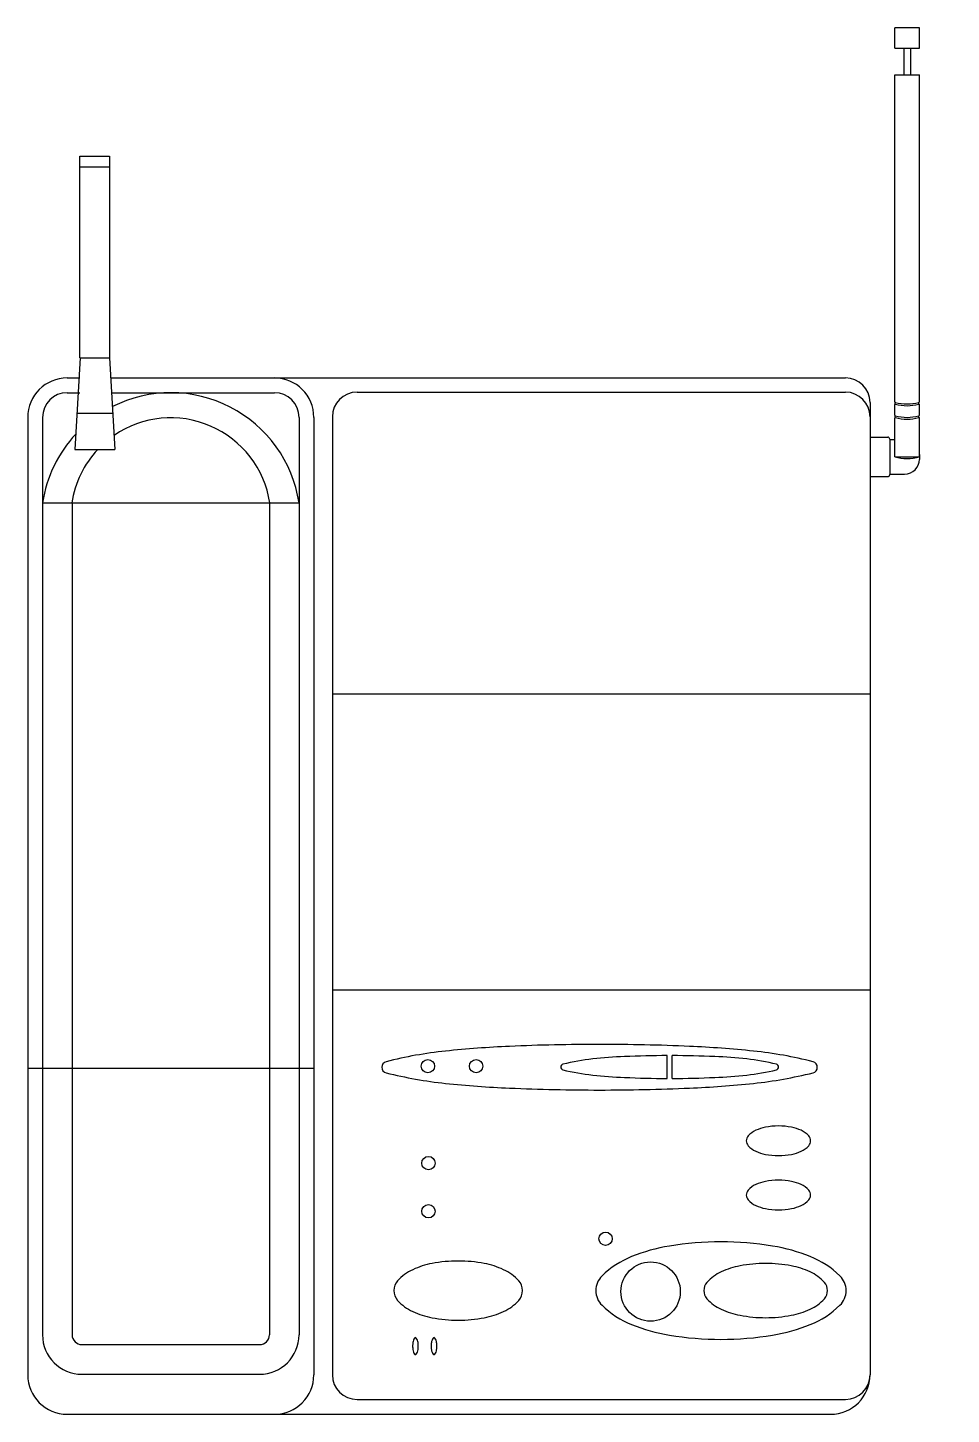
# Model space of a CAD drawing. Header units: millimetres. Extents: x 1288.995 to 1289.182, y 2696.399 to 2696.68.
import ezdxf

# ---------------------------------------------------------------- set-up
doc = ezdxf.new("R2010")
doc.units = ezdxf.units.MM
doc.header["$LTSCALE"] = 10
doc.layers.add('Equipam_audio_vídeo', color=1, linetype='Continuous')

msp = doc.modelspace()

# ---------------------------------------------------------------- linework, layer by layer
at = {"layer": 'Equipam_audio_vídeo'}
for p, q in [((1289.175786679923, 2696.679556266153), (1289.170786679919, 2696.679556266153)), ((1289.170786679919, 2696.675399606647), (1289.170786679919, 2696.679556266153)), ((1289.175786679923, 2696.675399606647), (1289.175786679923, 2696.679556266153)), ((1289.170786679919, 2696.675399606647), (1289.175786679923, 2696.675399606647)), ((1289.17261527574, 2696.675399606647), (1289.17261527574, 2696.670018997243)), ((1289.173958084117, 2696.675399606647), (1289.173958084117, 2696.670018997243)), ((1289.170786679919, 2696.670018997243), (1289.175786679923, 2696.670018997243)), ((1289.170786679919, 2696.60375504988), (1289.170786679919, 2696.670018997243)), ((1289.175786679923, 2696.60375504988), (1289.175786679923, 2696.670018997243)), ((1289.005621155222, 2696.653500790009), (1289.011621155216, 2696.653500790009)), ((1289.005621155222, 2696.61265733858), (1289.005621155222, 2696.653500790009)), ((1289.005621155222, 2696.651380092906), (1289.011621155216, 2696.651380092906)), ((1289.011621155216, 2696.653500790009), (1289.011621155216, 2696.61265733858)), ((1289.005692979881, 2696.61265733858), (1289.004621155218, 2696.59412192284)), ((1289.005621155222, 2696.61265733858), (1289.011621155216, 2696.61265733858)), ((1289.011621155216, 2696.61265733858), (1289.012692979879, 2696.59412192284)), ((1289.003040240939, 2696.608598043421), (1289.005621155222, 2696.608598043421)), ((1289.011855887082, 2696.608598043421), (1289.04504024094, 2696.608598043421)), ((1289.04504024094, 2696.608598043421), (1289.160786679924, 2696.608598043421)), ((1289.003040240939, 2696.605598043421), (1289.005621155222, 2696.605598043421)), ((1289.012029364392, 2696.605598043421), (1289.04504024094, 2696.605598043421)), ((1289.061786679922, 2696.605716806509), (1289.160786679924, 2696.605716806509)), ((1289.165786679928, 2696.603598043424), (1289.165786679928, 2696.596598043423)), ((1289.170897189855, 2696.603291198673), (1289.170897189855, 2696.603648300544)), ((1289.175676170001, 2696.603291198673), (1289.175676170001, 2696.603648300544)), ((1288.995040240937, 2696.600598043423), (1288.995040240937, 2696.406598043424)), ((1288.998040240934, 2696.600598043423), (1288.998040240934, 2696.414704799572)), ((1289.005121367845, 2696.601472161291), (1289.012267946695, 2696.601472161291)), ((1289.050040240945, 2696.600598043423), (1289.050040240945, 2696.414704799572)), ((1289.053040240942, 2696.600598043423), (1289.053040240942, 2696.594900347892)), ((1289.056786679932, 2696.600716806508), (1289.056786679932, 2696.406598043424)), ((1289.170786679919, 2696.601032784205), (1289.170786679919, 2696.603191752499)), ((1289.170897189855, 2696.600568932997), (1289.170897189855, 2696.600926034872)), ((1289.175676170001, 2696.600568932997), (1289.175676170001, 2696.600926034872)), ((1289.175786679923, 2696.601032784205), (1289.175786679923, 2696.603191752499)), ((1289.170786679919, 2696.596098043421), (1289.170786679919, 2696.600469486827)), ((1289.175786679923, 2696.592598043422), (1289.175786679923, 2696.600469486827)), ((1289.053040240942, 2696.594900347892), (1289.053040240942, 2696.406598043424)), ((1289.165786679928, 2696.596598043423), (1289.165786679928, 2696.588598043421)), ((1289.165786679928, 2696.596598043423), (1289.169386679925, 2696.596598043423)), ((1289.169786679929, 2696.596198043422), (1289.169786679929, 2696.596098043421)), ((1289.169786679929, 2696.596098043421), (1289.170786679919, 2696.596098043421)), ((1289.169786679929, 2696.596098043421), (1289.169786679929, 2696.589098043423)), ((1289.170786679919, 2696.592598043422), (1289.170786679919, 2696.596098043421)), ((1289.004621155218, 2696.59412192284), (1289.012692979879, 2696.59412192284)), ((1289.005503634158, 2696.59412192284), (1289.005621155222, 2696.59412192284)), ((1289.170786679919, 2696.592598043422), (1289.175786679923, 2696.592598043422)), ((1289.175786679923, 2696.593098043424), (1289.175786679923, 2696.592098043423)), ((1289.165786679928, 2696.588598043421), (1289.165786679928, 2696.406598043424)), ((1289.165786679928, 2696.588598043421), (1289.169386679925, 2696.588598043421)), ((1289.169786679929, 2696.589098043423), (1289.172786679926, 2696.589098043423)), ((1289.169786679929, 2696.589098043423), (1289.169786679929, 2696.588998043422)), ((1288.998040240934, 2696.583293635525), (1289.050040240945, 2696.583293635525)), ((1289.004040240943, 2696.583293635525), (1289.004040240943, 2696.414704799572)), ((1289.044040240937, 2696.583293635525), (1289.044040240937, 2696.414704799572)), ((1289.056786679932, 2696.544598043423), (1289.165786679928, 2696.544598043423)), ((1289.056786679932, 2696.484598043422), (1289.165786679928, 2696.484598043422)), ((1289.12466837369, 2696.466652404378), (1289.12466837369, 2696.47127454758)), ((1289.125668373679, 2696.466652404378), (1289.125668373679, 2696.47127454758)), ((1288.995040240937, 2696.468704799572), (1289.053040240942, 2696.468704799572)), ((1289.006040240936, 2696.412704799571), (1289.042040240943, 2696.412704799571)), ((1289.006040240936, 2696.40670479957), (1289.042040240943, 2696.40670479957)), ((1289.061786679922, 2696.401598043423), (1289.160786679924, 2696.401598043423)), ((1289.003040240939, 2696.398598043422), (1289.157786679927, 2696.398598043422))]:
    msp.add_line(p, q, dxfattribs=at)
for points in [[(1289.066811508722, 2696.468921600255, 0.3434171872377221), (1289.067687733174, 2696.467796312077, 0.03583379794044807), (1289.079740620888, 2696.465653251454, 0.01524720621209133), (1289.092690402802, 2696.464695339922, 0.01083660477159355), (1289.110954258828, 2696.464299457054, 0.01083660477158614), (1289.129218114854, 2696.464695339922, 0.01524720621209699), (1289.142167896768, 2696.465653251454, 0.03583379794045324), (1289.154220784481, 2696.467796312077, 0.3434171872372797), (1289.155097008933, 2696.468921600255, 0.3434171872368981), (1289.154220784481, 2696.470046888433, 0.03583379794042901), (1289.142167896768, 2696.472189949056, 0.01524720621212858), (1289.129218114854, 2696.473147860589, 0.01083660477160992), (1289.110954258828, 2696.473543743457, 0.01083660477160518), (1289.092690402802, 2696.473147860589, 0.01524720621210587), (1289.079740620888, 2696.472189949056, 0.03583379794045324), (1289.067687733174, 2696.470046888433, 0.3434171872372797)], [(1289.153739232271, 2696.454014417854, 0.1854126407943559), (1289.153356667319, 2696.455010609891, 0.1019830101863115), (1289.151830057623, 2696.456133557928, 0.0607642221349884), (1289.149866242103, 2696.456761686054, 0.0470818600605039), (1289.147220902294, 2696.457011334487, 0.04708186006047954), (1289.144575562485, 2696.456761686054, 0.06076422213497504), (1289.142611746965, 2696.456133557928, 0.1019830101862267), (1289.141085137269, 2696.455010609891, 0.1854126407941835), (1289.140702572317, 2696.454014417854, 0.1854126407940944), (1289.141085137269, 2696.453018225817, 0.1019830101862446), (1289.142611746965, 2696.45189527778, 0.06076422213497527), (1289.144575562485, 2696.451267149655, 0.04708186006047954), (1289.147220902294, 2696.451017501221, 0.04708186006047954), (1289.149866242103, 2696.451267149655, 0.06076422213497549), (1289.151830057623, 2696.45189527778, 0.1019830101862767), (1289.153356667319, 2696.453018225817, 0.1854126407943281)], [(1289.153739232271, 2696.443025338072, 0.1854126407943559), (1289.153356667319, 2696.44402153011, 0.1019830101863115), (1289.151830057623, 2696.445144478146, 0.0607642221349884), (1289.149866242103, 2696.445772606272, 0.0470818600605039), (1289.147220902294, 2696.446022254705, 0.04708186006047954), (1289.144575562485, 2696.445772606272, 0.06076422213497504), (1289.142611746965, 2696.445144478146, 0.1019830101862267), (1289.141085137269, 2696.44402153011, 0.1854126407941835), (1289.140702572317, 2696.443025338072, 0.1854126407940944), (1289.141085137269, 2696.442029146035, 0.1019830101862446), (1289.142611746965, 2696.440906197999, 0.06076422213497527), (1289.144575562485, 2696.440278069873, 0.04708186006047954), (1289.147220902294, 2696.440028421439, 0.04708186006047954), (1289.149866242103, 2696.440278069873, 0.06076422213497549), (1289.151830057623, 2696.440906197999, 0.1019830101862767), (1289.153356667319, 2696.442029146035, 0.1854126407943281)], [(1289.110193043695, 2696.423660906516, 0.2030183978973531), (1289.11145706922, 2696.420676135509, 0.0972933964946711), (1289.117457829685, 2696.416781953668, 0.05428473356248828), (1289.125100388692, 2696.414640492741, 0.04120656682964756), (1289.13556785115, 2696.413776369093, 0.04120656682959078), (1289.146035313608, 2696.414640492741, 0.0542847335625454), (1289.153677872615, 2696.416781953668, 0.09729339649474895), (1289.15967863308, 2696.420676135509, 0.2030183978972562), (1289.160942658606, 2696.423660906516, 0.2030183978972569), (1289.15967863308, 2696.426645677522, 0.09729339649474547), (1289.153677872615, 2696.430539859364, 0.05428473356254623), (1289.146035313608, 2696.432681320291, 0.04120656682959078), (1289.13556785115, 2696.433545443939, 0.04120656682949923), (1289.125100388692, 2696.432681320291, 0.05428473356264019), (1289.117457829685, 2696.430539859364, 0.09729339649471555), (1289.11145706922, 2696.426645677522, 0.20301839789729)], [(1289.09533285714, 2696.423660906516, 0.1854126407943559), (1289.094567727235, 2696.425653290591, 0.1019830101863115), (1289.091514507843, 2696.427899186664, 0.0607642221349884), (1289.087586876803, 2696.429155442915, 0.0470818600605039), (1289.082296197186, 2696.429654739782, 0.04708186006047954), (1289.077005517568, 2696.429155442915, 0.06076422213497504), (1289.073077886528, 2696.427899186664, 0.1019830101862267), (1289.070024667136, 2696.425653290591, 0.1854126407941835), (1289.069259537231, 2696.423660906516, 0.1854126407940944), (1289.070024667136, 2696.421668522441, 0.1019830101862446), (1289.073077886528, 2696.419422626368, 0.06076422213497527), (1289.077005517568, 2696.418166370117, 0.04708186006047954), (1289.082296197186, 2696.41766707325, 0.04708186006047954), (1289.087586876803, 2696.418166370117, 0.06076422213497549), (1289.091514507843, 2696.419422626368, 0.1019830101862767), (1289.094567727235, 2696.421668522441, 0.1854126407943281)], [(1289.157158992354, 2696.423660906516, 0.1854126407942291), (1289.15652238527, 2696.42531861955, 0.1019830101863083), (1289.153631777411, 2696.427444901354, 0.06076422213492074), (1289.149819472189, 2696.428664270541, 0.04708186006055914), (1289.144622332399, 2696.429154739782, 0.04708186006045326), (1289.139425192609, 2696.428664270541, 0.06076422213506991), (1289.135612887387, 2696.427444901354, 0.1019830101860584), (1289.132722279528, 2696.42531861955, 0.1854126407944363), (1289.132085672445, 2696.423660906516, 0.1854126407945504), (1289.132722279528, 2696.422003193481, 0.1019830101860709), (1289.135612887387, 2696.419876911677, 0.06076422213491996), (1289.139425192609, 2696.418657542491, 0.0470818600605265), (1289.144622332399, 2696.41816707325, 0.0470818600605265), (1289.149819472189, 2696.418657542491, 0.06076422213489008), (1289.153631777411, 2696.419876911677, 0.1019830101863143), (1289.15652238527, 2696.422003193481, 0.1854126407942574)], [(1289.073634929457, 2696.414128157319, 0.2270796932152438), (1289.07345836434, 2696.414043608856, 0.08920373965442521), (1289.073229484489, 2696.413624335892, 0.04616955567954501), (1289.073109960336, 2696.41311265751, 0.03431445205674259), (1289.073061543685, 2696.41240800337, 0.03431445205593965), (1289.073109960336, 2696.411703349231, 0.0461695556799184), (1289.073229484489, 2696.411191670848, 0.0892037396534537), (1289.07345836434, 2696.410772397884, 0.2270796932164107), (1289.073634929457, 2696.410687849422, 0.2270796932142136), (1289.073811494575, 2696.410772397884, 0.08920373965360269), (1289.074040374425, 2696.411191670848, 0.04616955567843128), (1289.074159898579, 2696.411703349231, 0.03431445205604986), (1289.07420831523, 2696.41240800337, 0.03431445205622246), (1289.074159898579, 2696.41311265751, 0.04616955567920102), (1289.074040374425, 2696.413624335892, 0.08920373965465062), (1289.073811494575, 2696.414043608856, 0.2270796932163196)], [(1289.077397426546, 2696.414128157319, 0.2270796932152438), (1289.077220861429, 2696.414043608856, 0.08920373965442521), (1289.076991981578, 2696.413624335892, 0.04616955567954501), (1289.076872457425, 2696.41311265751, 0.03431445205674259), (1289.076824040774, 2696.41240800337, 0.03431445205593965), (1289.076872457425, 2696.411703349231, 0.0461695556799184), (1289.076991981578, 2696.411191670848, 0.0892037396534537), (1289.077220861429, 2696.410772397884, 0.2270796932164107), (1289.077397426546, 2696.410687849422, 0.2270796932142136), (1289.077573991664, 2696.410772397884, 0.08920373965360269), (1289.077802871514, 2696.411191670848, 0.04616955567843128), (1289.077922395668, 2696.411703349231, 0.03431445205604986), (1289.077970812319, 2696.41240800337, 0.03431445205622246), (1289.077922395668, 2696.41311265751, 0.04616955567920102), (1289.077802871514, 2696.413624335892, 0.08920373965465062), (1289.077573991664, 2696.414043608856, 0.2270796932163196)]]:
    msp.add_lwpolyline(points, format="xyb", close=True, dxfattribs=at)
for points in [[(1289.124668373683, 2696.471273954451, 0.01024341121349699), (1289.11603644567, 2696.471076606144, 0.01524720621210587), (1289.109561554713, 2696.470597650378, 0.03583379794045324), (1289.103535110856, 2696.469526120067, 0.3434171872372797), (1289.10309699863, 2696.468963475977, 0.3434171872377221)], [(1289.125668373683, 2696.466652997505, 0.01024341121346611), (1289.134300301696, 2696.466850345811, 0.01524720621209699), (1289.140775192653, 2696.467329301577, 0.03583379794045324), (1289.14680163651, 2696.468400831889, 0.3434171872372797), (1289.147239748736, 2696.468963475977, 0.3434171872368981), (1289.14680163651, 2696.469526120067, 0.03583379794042901), (1289.140775192653, 2696.470597650378, 0.01524720621212858), (1289.134300301696, 2696.471076606144, 0.01024341121348866), (1289.125668373683, 2696.471273954451, 0.01083660477160518)], [(1289.10309699863, 2696.468963475977, 0.3434171872377221), (1289.103535110856, 2696.468400831889, 0.03583379794044807), (1289.109561554713, 2696.467329301577, 0.01524720621209133), (1289.11603644567, 2696.466850345811, 0.01024341121348594), (1289.124668373683, 2696.466652997505, 0.01083660477158614)]]:
    msp.add_lwpolyline(points, format="xyb", dxfattribs=at)
for centre, radius in [((1289.076155048395, 2696.469137706608), 0.0013524475585589), ((1289.085922706748, 2696.469137706608), 0.0013524475585589), ((1289.076271264399, 2696.449498704587), 0.0013524475585589), ((1289.076271264399, 2696.439731046233), 0.0013524475585589), ((1289.112180860866, 2696.434168314888), 0.0013524475585589), ((1289.121304782347, 2696.423458215897), 0.006015036604594737)]:
    msp.add_circle(centre, radius, dxfattribs=at)
for centre, radius, start, end in [((1289.173286679921, 2696.611931170413), 0.008962970012128202, 254.6441078466894, 254.6441078466894), ((1289.003040240939, 2696.600598043423), 0.008, 90, 180), ((1289.04504024094, 2696.600598043423), 0.008, 0, 90), ((1289.160786679924, 2696.603598043424), 0.005, 0, 90), ((1289.003040240939, 2696.600598043423), 0.005, 90, 180), ((1289.024040240947, 2696.579291884187), 0.02630615923672291, 8.749932389746597, 116.7682920441274), ((1289.04504024094, 2696.600598043423), 0.005, 0, 90), ((1289.061786679922, 2696.600716806508), 0.005, 90, 180), ((1289.160786679924, 2696.600716806508), 0.005, 0, 90), ((1289.170886679923, 2696.60375504988), 0.0001, 180, 254.2887426567974), ((1289.173286679921, 2696.612286886578), 0.008962970012128202, 254.2887426567974, 254.5382035269473), ((1289.173286679921, 2696.612286886578), 0.008962970012128202, 254.5382035269473, 285.4617964730527), ((1289.173286679921, 2696.612286886578), 0.008962970012128202, 285.4617964730527, 285.7112573432026), ((1289.175686679918, 2696.60375504988), 0.0001, 285.7112573432026, 0), ((1289.024040240947, 2696.580204617504), 0.02030615923672292, 8.749932389746597, 124.5284935651289), ((1289.170886679923, 2696.603191752499), 0.0001, 74.64410784668938, 180), ((1289.170886679923, 2696.601032784205), 0.0001, 180, 254.2887426567974), ((1289.170886679923, 2696.600469486827), 0.0001, 74.64410784668938, 180), ((1289.173286679921, 2696.609564620903), 0.008962970012128202, 254.2887426567974, 254.5382035269473), ((1289.173286679921, 2696.609564620903), 0.008962970012128202, 254.5382035269473, 285.4617964730527), ((1289.173286679921, 2696.611931170413), 0.008962970012128202, 254.6441078466894, 285.3558921533106), ((1289.173286679921, 2696.609208904737), 0.008962970012128202, 254.6441078466894, 285.3558921533106), ((1289.175686679918, 2696.603191752499), 0.0001, 0, 105.3558921533106), ((1289.175686679918, 2696.600469486827), 0.0001, 0, 105.3558921533106), ((1289.173286679921, 2696.609564620903), 0.008962970012128202, 285.4617964730527, 285.7112573432026), ((1289.175686679918, 2696.601032784205), 0.0001, 285.7112573432026, 0), ((1289.024040240947, 2696.579291884187), 0.02630615923672291, 137.000337351378, 171.2500676102534), ((1289.169386679925, 2696.596198043422), 0.0004, 0, 90), ((1289.024040240947, 2696.580204617504), 0.02030615923672292, 136.7350047216751, 171.2500676102534), ((1289.173286679921, 2696.601205298004), 0.008962970012128202, 253.803920274191, 286.196079725809), ((1289.172786679926, 2696.592098043423), 0.003, 270, 0), ((1289.169386679925, 2696.588998043422), 0.0004, 270, 0), ((1289.006040240936, 2696.414704799572), 0.008, 180, 270), ((1289.006040240936, 2696.414704799572), 0.002, 180, 270), ((1289.042040240943, 2696.414704799572), 0.008, 270, 0), ((1289.042040240943, 2696.414704799572), 0.002, 270, 0), ((1289.003040240939, 2696.406598043424), 0.008, 180, 270), ((1289.04504024094, 2696.406598043424), 0.008, 270, 0), ((1289.061786679922, 2696.406598043424), 0.005, 180, 270), ((1289.157786679927, 2696.406598043424), 0.008, 270, 0), ((1289.160786679924, 2696.406598043424), 0.005, 270, 0)]:
    msp.add_arc(centre, radius, start, end, dxfattribs=at)

doc.saveas('drawing.dxf')
